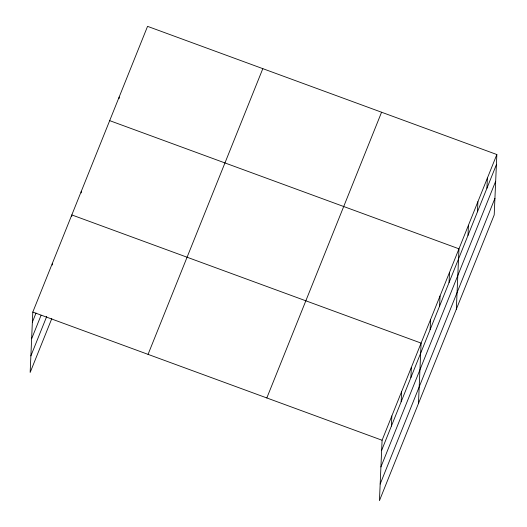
<?xml version="1.0" encoding="UTF-8"?>
<svg xmlns="http://www.w3.org/2000/svg" width="527" height="527" viewBox="0 0 527 527"><rect width="100%" height="100%" fill="white"/><g stroke="black" fill="none" stroke-linecap="round" stroke-linejoin="round"><path stroke-width="0.79" d="M496.842 154.53L382.082 440.249L379.447 500.65L494.201 214.93L496.842 154.53L147.553 26.35L32.799 312.07L30.158 372.47L51.804 318.585M52.239 265.055L52.305 263.493M71.744 216.478L71.817 214.924L421.099 343.103L418.464 403.504M81.217 192.908L81.283 191.354M119.082 98.621L119.155 97.067M391.396 426.079L391.838 415.961M401.152 401.791L401.594 391.673M410.902 377.503L411.343 367.391M430.124 329.645L430.566 319.533M439.59 306.075L440.038 295.963M449.063 282.505L449.505 272.387M456.336 309.217L458.971 248.816L109.682 120.637M467.996 235.358L468.437 225.246M477.462 211.788L477.903 201.676M486.928 188.218L487.37 178.1M32.358 322.181L36.014 313.078M31.633 338.775L41.08 315.251M30.882 355.877L46.738 316.411M148.061 354.368L262.821 68.648M266.82 397.951L381.574 112.231M381.64 450.361L496.401 164.648M380.916 466.955L495.676 181.242M380.171 484.056L494.925 198.336M32.799 312.07L382.082 440.249"/></g></svg>
